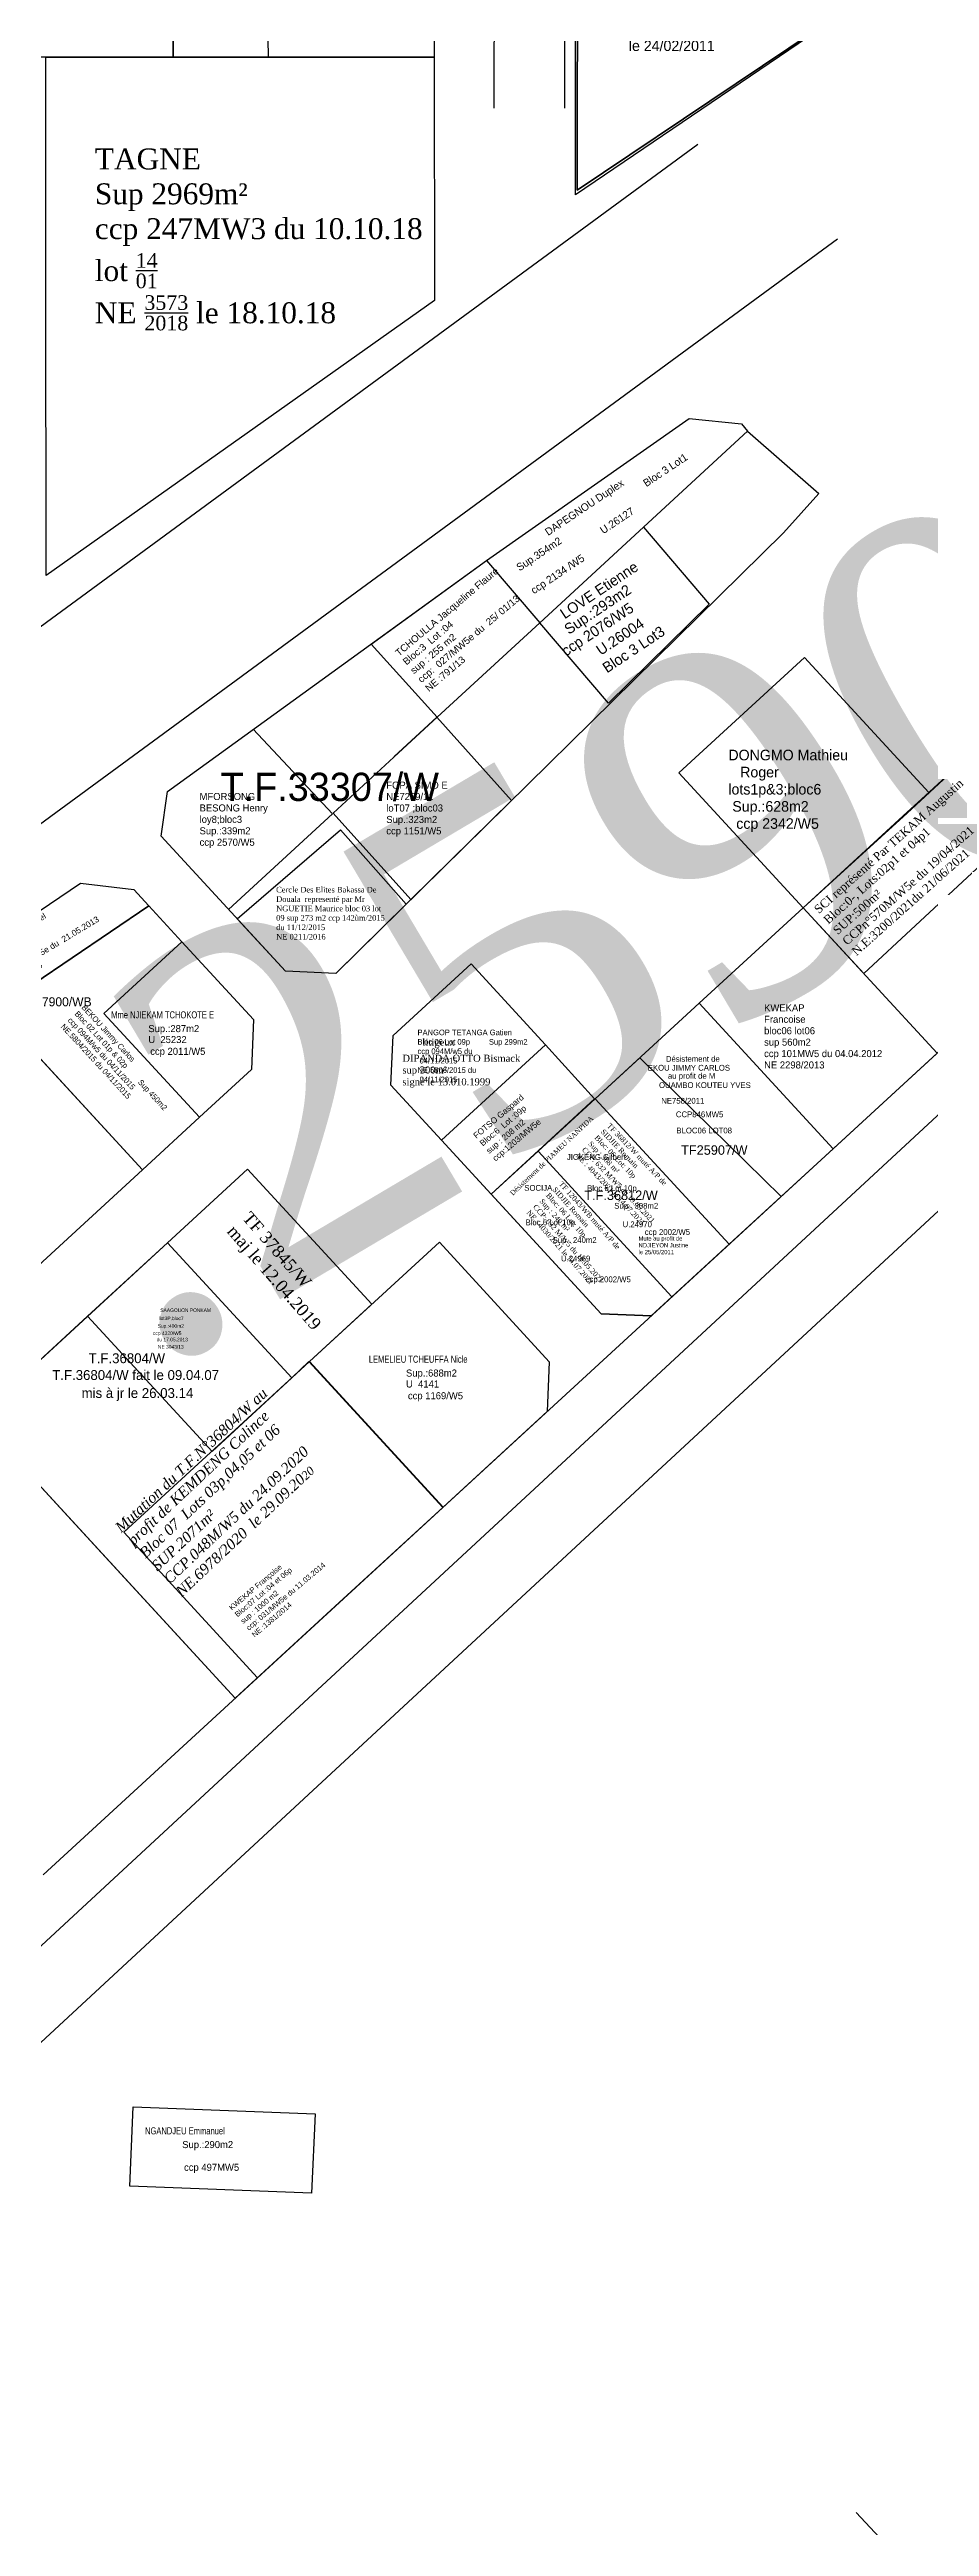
# Model space of a CAD drawing. Header units: millimetres. Extents: x 579832 to 917290, y 449831 to 1452191.
# Drawn here: x 916796.5 to 916921.1, y 1451274.6 to 1451625.6 of the extents above; entities that cross this region are included whole.
import ezdxf

# ---------------------------------------------------------------- set-up
doc = ezdxf.new("R2010")
doc.units = ezdxf.units.MM
doc.header["$LTSCALE"] = 10
for name, color, linetype in [('end maj 26 02 2021', 7, 'Continuous'), ('MAJ JUILLET 2021', 7, 'Continuous'), ('MAJ JUIN 2021', 7, 'Continuous'), ('MAJ NOV 2021', 7, 'Continuous')]:
    doc.layers.add(name, color=color, linetype=linetype)
doc.styles.add('Times 1.0', font='times.ttf', dxfattribs={"width": 0.99, "height": 1})
doc.styles.add('Times 1.5', font='times.ttf', dxfattribs={"width": 0.99, "height": 0.75})
doc.styles.add('Times 2.0', font='times.ttf', dxfattribs={"width": 0.99, "height": 1})

msp = doc.modelspace()

# ---------------------------------------------------------------- linework, layer by layer
at = {"layer": 'end maj 26 02 2021', "color": 3}
for p, q in [((916871, 1451605), (916871, 1451875)), ((916955, 1451662), (916871, 1451605)), ((916865.95, 1451544.35), (916895.38, 1451571.47)), ((916895.38, 1451571.47), (916905.48, 1451562.65)), ((916905.48, 1451562.65), (916900.46, 1451557.08)), ((916900.46, 1451557.08), (916837.09, 1451494.66)), ((916813.23, 1451520.45), (916858.44, 1451553.17)), ((916858.44, 1451553.17), (916865.95, 1451544.35)), ((916845.35, 1451525.37), (916851.4, 1451530.95)), ((916812.35, 1451514.08), (916813.23, 1451520.45)), ((916829.96, 1451494.95), (916812.35, 1451514.08)), ((916837.09, 1451494.66), (916829.96, 1451494.95))]:
    msp.add_line(p, q, dxfattribs=at)
at = {"layer": 'end maj 26 02 2021'}
for p, q in [((917032.62, 1451584.88), (916795.62, 1451366.9)), ((916858.44, 1451553.17), (916887.1, 1451573.28)), ((916887.1, 1451573.28), (916894.54, 1451572.52)), ((916894.54, 1451572.52), (916895.38, 1451571.47)), ((916865.95, 1451544.35), (916880.65, 1451557.91)), ((916880.65, 1451557.91), (916889.93, 1451546.96)), ((916842.09, 1451541.33), (916858.44, 1451553.17)), ((916842.09, 1451541.33), (916858.44, 1451553.17)), ((916842.09, 1451541.33), (916858.44, 1451553.17)), ((916842.09, 1451541.33), (916858.44, 1451553.17)), ((916858.44, 1451553.17), (916865.95, 1451544.34)), ((916858.44, 1451553.17), (916865.95, 1451544.34)), ((916858.44, 1451553.17), (916865.95, 1451544.34)), ((916858.44, 1451553.17), (916865.95, 1451544.34)), ((916889.93, 1451546.96), (916875.68, 1451532.94)), ((916865.95, 1451544.34), (916851.41, 1451530.94)), ((916865.95, 1451544.34), (916851.41, 1451530.94)), ((916865.95, 1451544.34), (916851.41, 1451530.94)), ((916865.95, 1451544.34), (916851.41, 1451530.94)), ((916875.68, 1451532.94), (916865.95, 1451544.35)), ((916851.41, 1451530.94), (916842.09, 1451541.33)), ((916851.41, 1451530.94), (916842.09, 1451541.33)), ((916851.41, 1451530.94), (916842.09, 1451541.33)), ((916851.41, 1451530.94), (916842.09, 1451541.33)), ((916885.66, 1451523.08), (916903.44, 1451539.43)), ((916903.44, 1451539.43), (916921.04, 1451520.29)), ((916825.38, 1451529.24), (916836.59, 1451517.28)), ((916903.26, 1451503.95), (916885.66, 1451523.08)), ((916921.04, 1451520.29), (916917.98, 1451517.48)), ((916836.59, 1451517.28), (916821.89, 1451503.72)), ((916917.98, 1451517.48), (916903.26, 1451503.95)), ((916804.23, 1451488.99), (916815.27, 1451499.15)), ((916815.27, 1451499.15), (916825.42, 1451488.1)), ((916783.31, 1451495.52), (916809.71, 1451466.81)), ((916817.77, 1451474.27), (916804.23, 1451488.99)), ((916825.42, 1451488.1), (916825.13, 1451481.04)), ((916825.13, 1451481.04), (916817.77, 1451474.27)), ((916865.72, 1451469.45), (916873.82, 1451476.89)), ((916873.82, 1451476.89), (916892.78, 1451456.28)), ((916852.05, 1451471.01), (916874.66, 1451446.43)), ((916809.71, 1451466.81), (916794.98, 1451453.27)), ((916865.72, 1451469.45), (916859.09, 1451463.36)), ((916884.68, 1451448.84), (916865.72, 1451469.45)), ((916833.34, 1451439.64), (916851.74, 1451456.56)), ((916892.78, 1451456.28), (916884.68, 1451448.84)), ((916881.73, 1451446.13), (916884.68, 1451448.84)), ((916874.66, 1451446.43), (916881.73, 1451446.13)), ((916852.29, 1451419.03), (916833.34, 1451439.64)), ((916867.31, 1451439.63), (916867.02, 1451432.57)), ((916867.02, 1451432.57), (916852.29, 1451419.03))]:
    msp.add_line(p, q, dxfattribs=at)
at = {"layer": 'end maj 26 02 2021', "ltscale": 0.0014}
for p, q in [((916836.7, 1451517.38), (916851.41, 1451530.94)), ((916851.4, 1451530.95), (916861.97, 1451519.17)), ((916861.97, 1451519.17), (916847.71, 1451505.12)), ((916847.71, 1451505.12), (916836.7, 1451517.38))]:
    msp.add_line(p, q, dxfattribs=at)
at = {"layer": 'end maj 26 02 2021', "linetype": 'ByBlock', "ltscale": 0.0014}
msp.add_line((916859.09, 1451463.36), (916852.05, 1451471.01), dxfattribs=at)
at = {"layer": 'end maj 26 02 2021', "color": 7}
msp.add_line((916851.74, 1451456.56), (916867.31, 1451439.63), dxfattribs=at)
at = {"layer": 'end maj 26 02 2021'}
for points in [[(916869.51, 1451617.25), (916870.74, 1452191.05)], [(916859.51, 1451617.28), (916859.67, 1451692.32)], [(916908.13, 1451598.68), (916630.8, 1451395.05), (916359.8, 1451325.39), (916350.29, 1451299.35), (916327.75, 1451305.25), (916343.83, 1451346.07), (916625.94, 1451419.51), (916888.36, 1451612.17)], [(916735.9, 1451286.7), (916747.01, 1451297.63), (916770.23, 1451319.95), (916964.13, 1451499.67)]]:
    msp.add_lwpolyline(points, dxfattribs=at)
at = {"layer": 'end maj 26 02 2021', "color": 3, "linetype": 'ByBlock', "lineweight": -3, "ltscale": 0.0014, "flags": 128}
for points in [[(916774.02, 1451699.53), (916814.02, 1451699.51), (916814.03, 1451624.51), (916774.03, 1451624.51)], [(916851.02, 1451699.5), (916851.03, 1451624.5), (916814.03, 1451624.51), (916814.03, 1451624.51), (916814.07, 1451699.51)], [(916824.57, 1451466.9), (916842.17, 1451447.76), (916833.34, 1451439.64), (916830.85, 1451437.36), (916813.26, 1451456.49)], [(916813.25, 1451456.48), (916830.85, 1451437.34), (916833.24, 1451439.64), (916852.23, 1451418.98), (916837.57, 1451405.49), (916822.85, 1451391.95), (916786.3, 1451431.69), (916801.93, 1451446.07)], [(916813.25, 1451456.48), (916830.85, 1451437.34), (916833.34, 1451439.64), (916852.29, 1451419.03), (916837.57, 1451405.49), (916822.85, 1451391.95), (916803.9, 1451412.56), (916786.3, 1451431.69), (916801.02, 1451445.23)]]:
    msp.add_lwpolyline(points, close=True, dxfattribs=at)
at = {"layer": 'end maj 26 02 2021', "ltscale": 0.0014, "flags": 128}
for points in [[(916851.02, 1451699.5), (916851.03, 1451624.5), (916814.03, 1451624.51), (916814.02, 1451699.51)], [(916871.3, 1451642.13), (916871.28, 1451605.63), (916916.28, 1451635.91), (916916.31, 1451642.19)], [(916903.26, 1451503.95), (916922.22, 1451483.34), (916907.51, 1451469.81), (916888.55, 1451490.42)], [(916903.26, 1451503.95), (916922.22, 1451483.34), (916907.51, 1451469.81), (916888.55, 1451490.42)], [(916888.55, 1451490.42), (916907.51, 1451469.81), (916892.78, 1451456.28), (916873.82, 1451476.89)], [(916880.13, 1451482.69), (916900.15, 1451463.04), (916892.79, 1451456.27), (916873.82, 1451476.89)], [(916880.13, 1451482.69), (916900.15, 1451463.04), (916892.79, 1451456.27), (916873.82, 1451476.89)], [(916813.25, 1451456.48), (916830.85, 1451437.34), (916819.56, 1451426.91), (916801.93, 1451446.07)], [(916808.4, 1451334.06), (916834.15, 1451333.04), (916833.65, 1451321.79), (916807.9, 1451322.81)]]:
    msp.add_lwpolyline(points, close=True, dxfattribs=at)
for points in [[(916916.28, 1451635.91), (916871.28, 1451605.63), (916871.3, 1451642.13)], [(916907.51, 1451469.81), (916907.51, 1451469.81)]]:
    msp.add_lwpolyline(points, dxfattribs=at)
at = {"layer": 'end maj 26 02 2021', "color": 150, "linetype": 'ByBlock', "lineweight": -3, "ltscale": 0.0014, "flags": 128}
for points in [[(916796.03, 1451624.51), (916814.03, 1451624.51), (916851.03, 1451624.5), (916851.04, 1451590), (916796.04, 1451551.05), (916796.04, 1451557.05), (916796.03, 1451587.05), (916796.03, 1451624.5)], [(916837.75, 1451515), (916847.06, 1451504.48), (916837.09, 1451494.66), (916829.96, 1451494.95), (916823.11, 1451502.39)]]:
    msp.add_lwpolyline(points, close=True, dxfattribs=at)
at = {"layer": 'end maj 26 02 2021', "linetype": 'ByBlock'}
for points in [[(916466.04, 1451241.07), (916472.44, 1451246.09), (916485.11, 1451252.39), (916495.46, 1451256.56), (916508.71, 1451258.79), (916615.61, 1451268.32), (916694.11, 1451274.32), (916715.85, 1451284.05), (916729.34, 1451294.28), (916740.04, 1451304.8), (916763.37, 1451327.22), (917022.11, 1451567.05), (917030.36, 1451574.81), (917036.4, 1451579.42), (917042.15, 1451581.63), (917050.27, 1451581.01), (917217.1, 1451568.72), (917228.25, 1451566.78), (917235.93, 1451561.2), (917246.07, 1451550.64), (917257.84, 1451538.01), (917266.23, 1451528.81)], [(916910.78, 1451276.55), (916948.14, 1451236.45)]]:
    msp.add_lwpolyline(points, dxfattribs=at)
at = {"layer": 'end maj 26 02 2021', "flags": 128}
for points in [[(916858.44, 1451553.17), (916865.95, 1451544.34), (916851.41, 1451530.94), (916842.09, 1451541.33)], [(916858.44, 1451553.17), (916865.95, 1451544.34), (916851.41, 1451530.94), (916842.09, 1451541.33)], [(916858.44, 1451553.17), (916865.95, 1451544.34), (916851.41, 1451530.94), (916842.09, 1451541.33)], [(916858.44, 1451553.17), (916865.95, 1451544.34), (916851.41, 1451530.94), (916842.09, 1451541.33)], [(916932.7, 1451531.02), (916948.27, 1451514.1), (916947.98, 1451507.03), (916936.94, 1451496.88), (916922.22, 1451483.34), (916903.26, 1451503.95), (916917.98, 1451517.35)], [(916888.55, 1451490.42), (916907.51, 1451469.81), (916892.78, 1451456.28), (916873.82, 1451476.89)]]:
    msp.add_lwpolyline(points, close=True, dxfattribs=at)
at = {"layer": 'end maj 26 02 2021', "lineweight": -3, "ltscale": 0.0014, "flags": 128}
for points in [[(916800.94, 1451507.44), (916808.46, 1451506.56), (916810.61, 1451504.23), (916788.84, 1451489.5), (916783.31, 1451495.52)], [(916833.34, 1451439.64), (916852.29, 1451419.03), (916826.01, 1451394.85), (916807.05, 1451415.47)]]:
    msp.add_lwpolyline(points, close=True, dxfattribs=at)
at = {"layer": 'end maj 26 02 2021', "color": 3, "flags": 128}
msp.add_lwpolyline([(916810.61, 1451504.23), (916815.27, 1451499.15), (916804.23, 1451488.99), (916817.77, 1451474.27), (916809.71, 1451466.81), (916788.84, 1451489.5)], close=True, dxfattribs=at)
at = {"layer": 'end maj 26 02 2021', "color": 150, "flags": 128}
msp.add_lwpolyline([(916856.23, 1451496.01), (916866.79, 1451484.53), (916852.05, 1451471.01), (916844.89, 1451478.8), (916845.19, 1451485.86)], close=True, dxfattribs=at)
at = {"layer": 'end maj 26 02 2021', "linetype": 'ByBlock', "ltscale": 0.0014, "flags": 128}
msp.add_lwpolyline([(916866.78, 1451484.52), (916873.72, 1451476.86), (916859.09, 1451463.36), (916852.05, 1451471.01)], close=True, dxfattribs=at)
at = {"layer": 'end maj 26 02 2021', "color": 3, "lineweight": -3, "ltscale": 0.0014, "flags": 128}
msp.add_lwpolyline([(916813.25, 1451456.48), (916830.84, 1451437.35), (916833.29, 1451439.59), (916852.29, 1451419.03), (916822.85, 1451391.96), (916786.3, 1451431.69)], close=True, dxfattribs=at)
at = {"layer": 'end maj 26 02 2021', "lineweight": -3, "ltscale": 0.0014, "flags": 128}
msp.add_lwpolyline([(916813.25, 1451456.48), (916830.85, 1451437.34), (916833.24, 1451439.64), (916852.29, 1451419.03)], dxfattribs=at)
at = {"layer": 'MAJ JUILLET 2021', "flags": 128}
for points in [[(916873.82, 1451476.89), (916892.78, 1451456.28), (916884.68, 1451448.84), (916865.72, 1451469.45)], [(916865.72, 1451469.45), (916884.68, 1451448.84), (916881.73, 1451446.13), (916874.66, 1451446.43), (916859.09, 1451463.36)]]:
    msp.add_lwpolyline(points, close=True, dxfattribs=at)
at = {"layer": 'MAJ JUIN 2021', "flags": 128}
msp.add_lwpolyline([(916932.7, 1451531.02), (916941.13, 1451521.86), (916911.83, 1451494.64), (916903.26, 1451503.95)], close=True, dxfattribs=at)
at = {"layer": 'MAJ NOV 2021', "flags": 128}
msp.add_lwpolyline([(916814.04, 1451642.35), (916824.36, 1451642.35), (916827.24, 1451639.88), (916827.51, 1451624.51), (916814.03, 1451624.5)], close=True, dxfattribs=at)

# ---------------------------------------------------------------- texts
at = {"layer": 'end maj 26 02 2021', "color": 2, "style": 'Times 2.0', "width": 0.99}
msp.add_text('T.F.25907/W', height=50, rotation=30.6618, dxfattribs=at).set_placement((916719.15, 1451383.23))
at = {"layer": 'end maj 26 02 2021'}
for s, height, p in [('le 24/02/2011', 1.5, (916878.58, 1451625.36)), ('MFORSONG', 1, (916817.79, 1451519.22)), ('FOPA SIMO E', 1, (916844.23, 1451520.83)), ('NE7259/11', 1, (916844.23, 1451519.21)), ('Sup.:339m2', 1, (916817.79, 1451514.36)), ('loy8;bloc3', 1, (916817.79, 1451515.98)), ('BESONG Henry', 1, (916817.79, 1451517.6)), ('Sup.:323m2', 1, (916844.23, 1451515.97)), ('ccp 1151/W5', 1, (916844.23, 1451514.35)), ('loT07 ;bloc03', 1, (916844.23, 1451517.59)), ('ccp 2570/W5', 1, (916817.79, 1451512.74)), ('EKOU JIMMY CARLOS', 0.8212, (916881.25, 1451480.87)), ('Désistement de', 0.8212, (916883.82, 1451482.13)), ('au profit de M ', 0.8212, (916884.11, 1451479.72)), ('OUAMBO KOUTEU YVES', 0.8212, (916882.85, 1451478.41)), ('NE758/2011', 0.821, (916883.16, 1451476.19)), ('CCP846MW5', 0.821, (916885.24, 1451474.27)), ('BLOC06 LOT08', 0.8212, (916885.31, 1451471.98)), ('TF25907/W', 1.346, (916885.98, 1451468.95))]:
    msp.add_text(s, height=height, dxfattribs=at).set_placement(p)
at = {"layer": 'end maj 26 02 2021', "color": 7}
for s, height, p in [('Bloc 3 Lot1', 1.0706, (916881.06, 1451563.55)), ('DAPEGNOU Duplex', 1.0706, (916867.15, 1451556.63)), ('U.26127', 1.071, (916874.95, 1451556.87)), ('  Sup.354m2', 1.0706, (916862.44, 1451551.17)), ('  ccp 2134 /W5', 1.0706, (916864.48, 1451547.92)), ('LOVE Etienne', 1.5, (916869.49, 1451544.82)), ('  ccp 2076/W5', 1.5, (916868.76, 1451538.93)), ('  Sup.:293m2', 1.5, (916869.15, 1451542)), ('U.26004', 1.5, (916874.6, 1451539.65)), ('Bloc 3 Lot3', 1.5, (916875.49, 1451537.16))]:
    msp.add_text(s, height=height, rotation=33.7218, dxfattribs=at).set_placement(p)
for s, height, p in [('DONGMO Mathieu', 1.5, (916892.67, 1451524.85)), ('   Roger', 1.5, (916892.67, 1451522.43)), ('lots1p&3;bloc6', 1.5, (916892.67, 1451520)), (' Sup.:628m2', 1.5, (916892.67, 1451517.57)), ('  ccp 2342/W5', 1.5, (916892.67, 1451515.14)), ('Sup.:287m2', 1, (916810.53, 1451486.33)), ('U  25232', 1, (916810.53, 1451484.78)), ('ccp 2011/W5', 1, (916810.8, 1451483.11)), ('JIOKENG Gilbert', 0.8212, (916869.8, 1451468.23)), ('SOCIJA ', 0.821, (916863.77, 1451463.85)), ('Bloc 6 Lot 10p', 0.8212, (916872.67, 1451463.81)), ('Bloc 6 Lot 10p', 0.8212, (916863.95, 1451458.96)), ('Sup.  308m2', 0.8212, (916876.51, 1451461.31)), ('U.24970', 0.821, (916877.69, 1451458.69)), ('Sup.  240m2', 0.8212, (916867.79, 1451456.46)), ('ccp 2002/W5', 0.8212, (916880.83, 1451457.59)), ('U.24969', 0.821, (916868.97, 1451453.84)), ('ccp 2002/W5', 0.8212, (916872.45, 1451450.89)), ('lot3P,bloc7', 0.5, (916812.11, 1451445.52)), ('SAAGOUON PONKAM', 0.5, (916812.23, 1451446.67)), ('  ccp 4320/W5', 0.5, (916810.81, 1451443.41)), ('du 17.05.2013', 0.5, (916811.71, 1451442.52)), (' Sup.:400m2', 0.5, (916811.66, 1451444.44)), ('NE 3043/13', 0.5, (916811.89, 1451441.48)), ('Sup.:688m2', 1, (916847.02, 1451437.52)), ('U  4141', 1, (916847.02, 1451435.97)), ('ccp 1169/W5', 1, (916847.29, 1451434.31)), ('Sup.:290m2', 1, (916815.33, 1451328.19)), ('ccp 497MW5', 1, (916815.59, 1451324.97))]:
    msp.add_text(s, height=height, dxfattribs=at).set_placement(p)
at = {"layer": 'end maj 26 02 2021', "color": 1}
for s, height, p in [('T.F.33307/W', 4, (916820.77, 1451519.09)), ('T.F.7900/WB', 1.28, (916792.42, 1451489.99)), ('T.F.36812/W', 1.3456, (916872.27, 1451462.54)), ('T.F.36804/W fait le 09.04.07', 1.4, (916796.92, 1451437.04)), ('T.F.36804/W', 1.4, (916802.08, 1451439.42)), ('mis à jr le 26.03.14', 1.4, (916801.08, 1451434.49))]:
    msp.add_text(s, height=height, dxfattribs=at).set_placement(p)
at = {"layer": 'end maj 26 02 2021', "color": 7, "width": 0.8}
for s, p in [('Mme NJIEKAM TCHOKOTE E', (916805.27, 1451488.28)), ('LEMELIEU TCHEUFFA Nicle', (916841.76, 1451439.48)), ('NGANDJEU Emmanuel', (916810.06, 1451330.14))]:
    msp.add_text(s, height=1, dxfattribs=at).set_placement(p)
at = {"layer": 'end maj 26 02 2021', "ltscale": 0.0014}
for s, height, p in [('KWEKAP', 1, (916897.73, 1451489.27)), ('Francoise', 1, (916897.73, 1451487.65)), ('sup 560m2', 1, (916897.73, 1451484.41)), ('ccp 101MW5 du 04.04.2012', 1, (916897.73, 1451482.79)), ('bloc06 lot06', 1, (916897.73, 1451486.03)), ('NE 2298/2013', 1, (916897.73, 1451481.18)), ('Mute au profit de', 0.6, (916879.95, 1451456.8)), ('NDJIEYON Justine', 0.6, (916879.95, 1451455.83)), ('le 25/05/2011', 0.6, (916879.95, 1451454.86))]:
    msp.add_text(s, height=height, dxfattribs=at).set_placement(p)
at = {"layer": 'end maj 26 02 2021', "color": 150, "linetype": 'ByBlock', "lineweight": -3, "ltscale": 0.0014, "attachment_point": 1, "style": 'Times 1.0'}
for s, insert, char_height, width in [('\\A1;TAGNE \\PSup 2969m²\\Pccp 247MW3 du 10.10.18\\Plot {\\H0.7x;\\S14/01;}\\PNE {\\H0.7x;\\S3573/2018;} le 18.10.18', (916802.96, 1451611.55), 2.9644, 111.1902), ('{\\fTimes New Roman|b0|i0|c0|p0;Cercle Des Elites Bakassa De Douala  representé par Mr NGUETIE Maurice bloc 03 lot 09 sup 273 m2 ccp 142ùm/2015 du 11/12/2015\\PNE 0211/2016}', (916828.63, 1451506.92), 0.8, 16.2695), ('{\\C1;litigeux}', (916849.37, 1451485.4), 1, 17.5441), ('{\\C1;DIPANDA OTTO Bismack sup 300m²\\Psigné le 13.010.1999}', (916846.51, 1451483.13), 1, 17.5441)]:
    msp.add_mtext(s, dxfattribs=dict(at, insert=insert, char_height=char_height, width=width))
at = {"layer": 'end maj 26 02 2021', "attachment_point": 1}
for s, insert, char_height, width, rotation in [('{\\fArial|b0|i0|c0|p34;TCHOULLA Jacqueline Flaure\\PBloc:3  Lot :04\\Psup : 255 m2\\Pccp:  027/MW5e du  25/ 01/13\\PNE :791/13  }', (916845.39, 1451540.29), 0.9846, 3060.42, 40.1391), ('{\\fArial|b0|i0|c0|p34;KAMADEU Raphael\\PBloc:02  Lot :02p\\Psup : 200 m2\\Pccp:  140/MW5e du  21.05.2013\\PNE :4072/13  }', (916786.6, 1451497.79), 0.85, 3060.42, 31.0213), ('{\\fArial|b0|i0|c0|p34;FOTSO Gaspard\\PBloc:6  Lot :09p\\Psup : 208 m2\\Pccp:1203/MW5e \\P }', (916856.44, 1451471.84), 0.8433, 2621.145, 40.1391), ('{\\fArial|b0|i0|c0|p34;KWEKAP Françoise\\PBloc:07 Lot :04 et 06p\\Psup : 1000 m2\\Pccp: 031/MW5e du 11.03.2014\\PNE :1381/2014  }', (916821.87, 1451404.93), 0.75, 1530.21, 40.1391)]:
    msp.add_mtext(s, dxfattribs=dict(at, insert=insert, char_height=char_height, width=width, rotation=rotation))
at = {"layer": 'end maj 26 02 2021', "ltscale": 0.0014, "insert": (916801.6, 1451490.31), "char_height": 0.8, "width": 18.04, "attachment_point": 1, "rotation": 312.7627}
msp.add_mtext('{\\C7;BEKOU Jimmy Carlos\\PBloc 02 Lot 01p & 02p         Sup 450m2\\Pccp 094M/w5 du 04/11/2015\\PNE.5804/2015 du 04/11/2015}', dxfattribs=at)
at = {"layer": 'end maj 26 02 2021', "ltscale": 0.0014, "insert": (916848.65, 1451486.69), "char_height": 0.8, "width": 18.667, "attachment_point": 1}
msp.add_mtext('{\\C7;PANGOP TETANGA Gatien\\PBloc 06 Lot 09p         Sup 299m2\\Pccp 094M/w5 du\\P 04/11/2015\\PNE.5806/2015 du\\P 04/11/2015}', dxfattribs=at)
at = {"layer": 'end maj 26 02 2021', "color": 150, "linetype": 'ByBlock', "lineweight": -3, "ltscale": 0.0014, "attachment_point": 1, "style": 'Times 1.0'}
for s, insert, char_height, width, rotation in [('{\\C1;TF 37845/W\\Pmaj le 12.04.2019}', (916825.05, 1451461.07), 1.7316, 85.7315, 311.0867), ('{\\fTimes New Roman|b0|i1|c0|p18;\\H1.25x;\\C1;Mutation du T.F.N°36804/W\\C7; au profit de KEMDENG Colince \\PBloc 07  Lots 03p,04,05 et 06\\PSUP.2071m²\\PCCP.048M/W5 du 24.09.2020\\PNE.6978/2020  le 29.09.20\\H0.8x;20}', (916805.67, 1451416.41), 1.2, 32.8928, 43.2791)]:
    msp.add_mtext(s, dxfattribs=dict(at, insert=insert, char_height=char_height, width=width, rotation=rotation))
at = {"layer": 'MAJ JUILLET 2021', "color": 7, "linetype": 'ByBlock', "lineweight": -3, "insert": (916861.65, 1451463.63), "char_height": 0.7, "width": 15.7252, "attachment_point": 1, "rotation": 43.4112, "style": 'Times 1.5'}
msp.add_mtext('{\\C1;Désistement de PIAMEU NANPIDA}', dxfattribs=at)
at = {"layer": 'MAJ JUILLET 2021', "char_height": 0.7, "attachment_point": 1}
for s, insert, rotation in [('{\\fTimes New Roman|b0|i0|c0|p18;\\H1.053x;\\C1;TF 36812/W muté A/P de\\P\\C256;SIDJIE Romain  \\PBloc: 06 Lot: 10p\\PSup : 308 m²\\PCCP: 632 M/W5 du 19.05.2021\\PNE : 4043/2021 le 14.07.2021}', (916875.96, 1451473.51), 313.6921), ('{\\fTimes New Roman|b0|i0|c0|p18;\\H1.053x;\\C1;TF 12043/WB muté A/P de\\P\\C256;SIDJIE Romain  \\PBloc: 06 Lot: 10p\\PSup : 240 m²\\PCCP: 632 M/W5 du 19.05.2021\\PNE : 4030/2021 le 14.07.2021}', (916869.18, 1451465.27), 311.5425)]:
    msp.add_mtext(s, dxfattribs=dict(at, insert=insert, rotation=rotation))
at = {"layer": 'MAJ JUIN 2021', "insert": (916904.68, 1451503.95), "char_height": 1.2, "attachment_point": 1, "rotation": 41.7558}
msp.add_mtext_dynamic_manual_height_columns('\\A1;{\\fTimes New Roman|b0|i0|c0|p18;SCI représenté Par TEKAM Augustin  \\PBloc:0-, Lots:02p1 et 04p1\\PSUP:500m²\\PCCPn°570M/W5e du 19/04/2021\\PN.E:3200/2021du 21/06/2021}', width=35.5743, gutter_width=12.5, heights=[0], dxfattribs=at)

doc.saveas('drawing.dxf')
